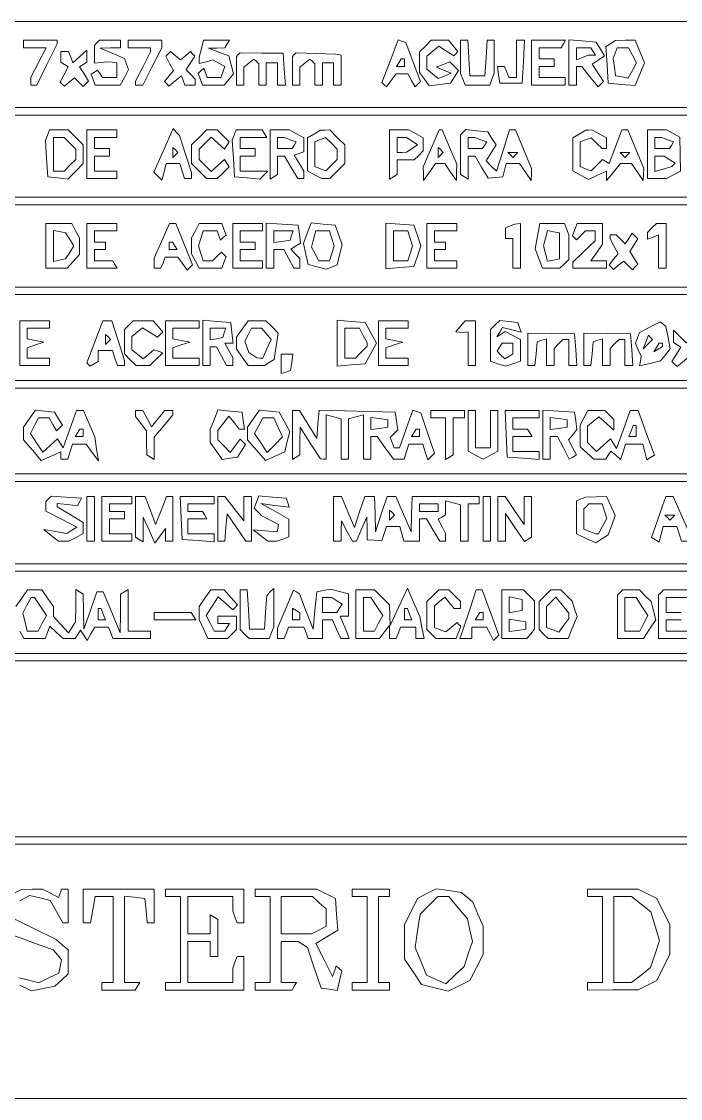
# Paper-space layout 'AN-19-DGE-074' of a CAD drawing. Header units: metres, sheet in millimetres. Extents: x 12 to 193, y 4 to 291.
# Drawn here: x 87.67 to 109.88, y 43.18 to 79.45 of the extents above; entities that cross this region are included whole.
import ezdxf

# ---------------------------------------------------------------- set-up
doc = ezdxf.new("R2010")
doc.units = ezdxf.units.M
doc.layers.add('DGE_CONTORNOS', color=7, linetype='Continuous', lineweight=0)
doc.layers.add('DGE_DATOS', color=7, linetype='Continuous', lineweight=0)

# ---------------------------------------------------------------- blocks, each defined once
blk = doc.blocks.new('LP_REF_DGE_MT_074')
at = {"layer": 'DGE_CONTORNOS'}
for points in [[(180.678, 78.004), (180.678, 76.556), (121.296, 76.556), (61.915, 76.556), (61.915, 78.004), (61.915, 79.453), (121.296, 79.453), (180.678, 79.453)], [(87.733, 78.697), (87.733, 78.571), (88.113, 78.571), (88.493, 78.571), (88.239, 78.072), (87.985, 77.574), (87.985, 77.443), (87.985, 77.312), (88.084, 77.312), (88.184, 77.312), (88.525, 78.007), (88.866, 78.703), (88.866, 78.763), (88.866, 78.823), (88.299, 78.823), (87.733, 78.823)], [(90.21, 78.739), (90.126, 78.655), (90.126, 78.353), (90.126, 78.052), (90.346, 78.074), (90.566, 78.096), (90.724, 78.082), (90.881, 78.067), (90.881, 77.815), (90.881, 77.564), (90.637, 77.564), (90.392, 77.564), (90.313, 77.692), (90.234, 77.82), (90.122, 77.751), (90.011, 77.681), (90.082, 77.497), (90.153, 77.312), (90.575, 77.312), (90.998, 77.312), (91.138, 77.573), (91.278, 77.835), (91.208, 78.02), (91.137, 78.204), (90.726, 78.383), (90.314, 78.561), (90.661, 78.566), (91.007, 78.571), (91.007, 78.697), (91.007, 78.823), (90.65, 78.823), (90.293, 78.823)], [(91.259, 78.697), (91.259, 78.571), (91.637, 78.571), (92.015, 78.571), (92.015, 78.503), (92.015, 78.435), (91.763, 77.941), (91.511, 77.448), (91.511, 77.38), (91.511, 77.312), (91.635, 77.312), (91.759, 77.312), (92.076, 77.937), (92.393, 78.563), (92.393, 78.693), (92.393, 78.823), (91.826, 78.823), (91.259, 78.823)], [(93.731, 78.54), (93.655, 78.256), (93.654, 78.147), (93.652, 78.038), (93.886, 78.099), (94.12, 78.16), (94.321, 78.048), (94.523, 77.935), (94.452, 77.749), (94.381, 77.564), (94.153, 77.564), (93.925, 77.564), (93.869, 77.721), (93.812, 77.878), (93.717, 77.789), (93.621, 77.7), (93.695, 77.506), (93.77, 77.312), (94.136, 77.312), (94.503, 77.312), (94.658, 77.499), (94.814, 77.686), (94.737, 77.992), (94.66, 78.298), (94.313, 78.425), (93.967, 78.551), (94.243, 78.561), (94.519, 78.571), (94.596, 78.697), (94.674, 78.823), (94.241, 78.823), (93.807, 78.823)], [(100.091, 78.116), (99.818, 77.401), (99.894, 77.325), (99.97, 77.249), (100.131, 77.469), (100.292, 77.69), (100.492, 77.69), (100.692, 77.69), (100.815, 77.47), (100.938, 77.251), (101.028, 77.341), (101.118, 77.432), (100.869, 78.089), (100.619, 78.747), (100.492, 78.789), (100.365, 78.831)], [(101.28, 78.625), (101.082, 78.427), (101.082, 78.082), (101.082, 77.738), (101.246, 77.514), (101.41, 77.29), (101.769, 77.332), (102.128, 77.375), (102.263, 77.592), (102.399, 77.809), (102.253, 77.955), (102.107, 78.101), (101.878, 78.008), (101.649, 77.914), (101.901, 77.815), (102.153, 77.717), (101.931, 77.626), (101.709, 77.535), (101.522, 77.691), (101.334, 77.846), (101.334, 78.067), (101.334, 78.288), (101.534, 78.454), (101.733, 78.619), (101.987, 78.46), (102.24, 78.302), (102.309, 78.37), (102.378, 78.439), (102.218, 78.631), (102.059, 78.823), (101.769, 78.823), (101.478, 78.823)], [(102.468, 78.267), (102.468, 77.71), (102.544, 77.511), (102.621, 77.312), (103.035, 77.312), (103.448, 77.312), (103.525, 77.511), (103.601, 77.71), (103.601, 78.267), (103.601, 78.823), (103.482, 78.823), (103.363, 78.823), (103.325, 78.225), (103.286, 77.627), (103.035, 77.627), (102.783, 77.627), (102.744, 78.225), (102.706, 78.823), (102.587, 78.823), (102.468, 78.823)], [(104.357, 78.193), (104.357, 77.564), (104.227, 77.564), (104.097, 77.564), (104.025, 77.753), (103.952, 77.941), (103.831, 77.941), (103.71, 77.941), (103.75, 77.658), (103.79, 77.375), (104.168, 77.375), (104.546, 77.375), (104.584, 78.099), (104.621, 78.823), (104.489, 78.823), (104.357, 78.823)], [(104.861, 78.067), (104.861, 77.312), (105.427, 77.312), (105.994, 77.312), (105.994, 77.438), (105.994, 77.564), (105.553, 77.564), (105.113, 77.564), (105.113, 77.753), (105.113, 77.941), (105.364, 77.941), (105.616, 77.941), (105.616, 78.067), (105.616, 78.193), (105.364, 78.193), (105.113, 78.193), (105.113, 78.382), (105.113, 78.571), (105.483, 78.571), (105.853, 78.571), (105.931, 78.697), (106.009, 78.823), (105.435, 78.823), (104.861, 78.823)], [(106.12, 78.075), (106.12, 77.312), (106.246, 77.312), (106.372, 77.312), (106.372, 77.627), (106.372, 77.941), (106.462, 77.941), (106.551, 77.941), (106.828, 77.595), (107.105, 77.249), (107.196, 77.339), (107.288, 77.43), (107.094, 77.725), (106.9, 78.021), (107.108, 78.157), (107.317, 78.293), (107.178, 78.527), (107.039, 78.76), (106.58, 78.799), (106.12, 78.838)], [(107.529, 78.714), (107.364, 78.61), (107.403, 77.992), (107.443, 77.375), (107.897, 77.337), (108.351, 77.299), (108.51, 77.683), (108.67, 78.067), (108.513, 78.445), (108.357, 78.823), (108.025, 78.821), (107.694, 78.819)], [(88.992, 78.264), (88.992, 78.082), (89.118, 78.004), (89.245, 77.926), (89.108, 77.671), (88.972, 77.416), (89.042, 77.346), (89.112, 77.276), (89.282, 77.417), (89.451, 77.558), (89.597, 77.412), (89.744, 77.266), (89.835, 77.357), (89.927, 77.449), (89.777, 77.689), (89.627, 77.93), (89.75, 78.006), (89.874, 78.082), (89.874, 78.283), (89.874, 78.484), (89.637, 78.27), (89.401, 78.057), (89.326, 78.251), (89.252, 78.445), (89.122, 78.445), (88.992, 78.445)], [(92.606, 78.365), (92.527, 78.286), (92.658, 78.043), (92.788, 77.799), (92.635, 77.615), (92.483, 77.432), (92.56, 77.354), (92.638, 77.276), (92.851, 77.451), (93.063, 77.627), (93.116, 77.469), (93.169, 77.312), (93.348, 77.312), (93.526, 77.312), (93.526, 77.412), (93.526, 77.513), (93.372, 77.668), (93.217, 77.822), (93.364, 78.057), (93.511, 78.292), (93.436, 78.368), (93.36, 78.443), (93.191, 78.303), (93.022, 78.162), (92.853, 78.303), (92.684, 78.443)], [(94.972, 78.338), (94.911, 78.277), (94.911, 77.795), (94.911, 77.312), (95.037, 77.312), (95.163, 77.312), (95.163, 77.611), (95.163, 77.911), (95.332, 78.051), (95.501, 78.191), (95.584, 78.108), (95.667, 78.025), (95.667, 77.669), (95.667, 77.312), (95.793, 77.312), (95.919, 77.312), (95.919, 77.69), (95.919, 78.067), (96.108, 78.067), (96.297, 78.067), (96.297, 77.69), (96.297, 77.312), (96.43, 77.312), (96.563, 77.312), (96.524, 77.847), (96.486, 78.382), (95.759, 78.391), (95.033, 78.399)], [(96.863, 78.34), (96.8, 78.277), (96.8, 77.795), (96.8, 77.312), (96.926, 77.312), (97.052, 77.312), (97.052, 77.611), (97.052, 77.911), (97.221, 78.051), (97.39, 78.191), (97.473, 78.108), (97.556, 78.025), (97.556, 77.669), (97.556, 77.312), (97.682, 77.312), (97.808, 77.312), (97.808, 77.69), (97.808, 78.067), (97.997, 78.067), (98.186, 78.067), (98.186, 77.69), (98.186, 77.312), (98.312, 77.312), (98.438, 77.312), (98.438, 77.815), (98.438, 78.319), (98.343, 78.338), (98.249, 78.356), (97.587, 78.379), (96.925, 78.402)], [(106.939, 78.445), (107.017, 78.319), (106.894, 78.319), (106.77, 78.319), (106.571, 78.243), (106.372, 78.166), (106.372, 78.369), (106.372, 78.571), (106.616, 78.571), (106.861, 78.571)], [(108.261, 78.319), (108.396, 78.067), (108.257, 77.808), (108.118, 77.548), (107.906, 77.589), (107.694, 77.629), (107.653, 77.92), (107.612, 78.212), (107.681, 78.391), (107.749, 78.571), (107.938, 78.571), (108.126, 78.571)], [(100.579, 78.067), (100.579, 77.941), (100.445, 77.941), (100.312, 77.941), (100.39, 78.067), (100.468, 78.193), (100.523, 78.193), (100.579, 78.193)], [(180.678, 74.919), (180.678, 73.533), (121.296, 73.533), (61.915, 73.533), (61.915, 74.919), (61.915, 76.304), (121.296, 76.304), (180.678, 76.304)], [(92.452, 75.111), (92.127, 74.378), (92.264, 74.241), (92.401, 74.105), (92.474, 74.386), (92.548, 74.667), (92.777, 74.667), (93.005, 74.667), (93.085, 74.415), (93.165, 74.163), (93.283, 74.163), (93.4, 74.163), (93.4, 74.267), (93.4, 74.37), (93.194, 74.991), (92.989, 75.611), (92.882, 75.728), (92.776, 75.845)], [(102.558, 75.722), (102.468, 75.632), (102.468, 74.968), (102.468, 74.304), (102.594, 74.226), (102.72, 74.148), (102.72, 74.534), (102.72, 74.919), (102.839, 74.919), (102.957, 74.919), (103.175, 74.55), (103.393, 74.182), (103.642, 74.201), (103.892, 74.22), (103.95, 74.443), (104.009, 74.667), (104.23, 74.667), (104.452, 74.667), (104.65, 74.384), (104.848, 74.1), (104.854, 74.304), (104.861, 74.507), (104.592, 75.154), (104.323, 75.8), (104.221, 75.8), (104.118, 75.8), (103.899, 75.105), (103.679, 74.409), (103.503, 74.585), (103.327, 74.761), (103.495, 75.029), (103.662, 75.298), (103.525, 75.517), (103.387, 75.737), (103.017, 75.775), (102.648, 75.812)], [(88.54, 75.627), (88.473, 75.454), (88.512, 74.84), (88.551, 74.226), (88.89, 74.187), (89.229, 74.148), (89.488, 74.407), (89.748, 74.667), (89.748, 74.982), (89.748, 75.297), (89.496, 75.549), (89.244, 75.8), (88.925, 75.8), (88.606, 75.8)], [(89.298, 75.351), (89.496, 75.153), (89.496, 74.982), (89.496, 74.811), (89.298, 74.613), (89.1, 74.415), (88.92, 74.415), (88.74, 74.415), (88.74, 74.982), (88.74, 75.549), (88.92, 75.549), (89.1, 75.549)], [(89.874, 74.982), (89.874, 74.163), (90.377, 74.163), (90.881, 74.163), (90.881, 74.289), (90.881, 74.415), (90.503, 74.415), (90.126, 74.415), (90.126, 74.667), (90.126, 74.919), (90.377, 74.919), (90.629, 74.919), (90.629, 75.045), (90.629, 75.171), (90.377, 75.171), (90.126, 75.171), (90.126, 75.36), (90.126, 75.549), (90.503, 75.549), (90.881, 75.549), (90.881, 75.674), (90.881, 75.8), (90.377, 75.8), (89.874, 75.8)], [(93.652, 75.549), (93.4, 75.297), (93.4, 74.982), (93.4, 74.667), (93.652, 74.415), (93.904, 74.163), (94.084, 74.163), (94.264, 74.163), (94.463, 74.362), (94.662, 74.561), (94.585, 74.685), (94.509, 74.809), (94.284, 74.606), (94.06, 74.403), (93.856, 74.607), (93.652, 74.811), (93.652, 74.982), (93.652, 75.153), (93.856, 75.357), (94.06, 75.56), (94.284, 75.357), (94.509, 75.154), (94.585, 75.278), (94.662, 75.402), (94.463, 75.601), (94.264, 75.8), (94.084, 75.8), (93.904, 75.8)], [(94.837, 75.627), (94.77, 75.454), (94.809, 74.84), (94.848, 74.226), (95.274, 74.185), (95.699, 74.145), (95.834, 74.28), (95.969, 74.415), (95.503, 74.415), (95.037, 74.415), (95.037, 74.667), (95.037, 74.919), (95.289, 74.919), (95.541, 74.919), (95.541, 75.045), (95.541, 75.171), (95.289, 75.171), (95.037, 75.171), (95.037, 75.36), (95.037, 75.549), (95.486, 75.549), (95.934, 75.549), (95.856, 75.674), (95.778, 75.8), (95.341, 75.8), (94.903, 75.8)], [(96.045, 74.974), (96.045, 74.148), (96.171, 74.226), (96.297, 74.304), (96.297, 74.611), (96.297, 74.919), (96.416, 74.919), (96.534, 74.919), (96.758, 74.541), (96.981, 74.163), (97.079, 74.163), (97.178, 74.163), (97.178, 74.291), (97.178, 74.418), (97.021, 74.685), (96.863, 74.952), (97.021, 75.009), (97.178, 75.066), (97.178, 75.303), (97.178, 75.54), (96.935, 75.67), (96.691, 75.8), (96.368, 75.8), (96.045, 75.8)], [(96.726, 75.472), (96.925, 75.396), (96.855, 75.283), (96.786, 75.171), (96.541, 75.171), (96.297, 75.171), (96.297, 75.36), (96.297, 75.549), (96.412, 75.549), (96.528, 75.549)], [(97.525, 75.664), (97.304, 75.536), (97.304, 74.98), (97.304, 74.424), (97.548, 74.294), (97.791, 74.163), (97.926, 74.163), (98.06, 74.163), (98.312, 74.415), (98.564, 74.667), (98.564, 74.982), (98.564, 75.297), (98.312, 75.549), (98.06, 75.8), (97.902, 75.797), (97.745, 75.793)], [(98.114, 75.351), (98.312, 75.153), (98.312, 74.982), (98.312, 74.811), (98.119, 74.618), (97.927, 74.426), (97.741, 74.497), (97.556, 74.568), (97.556, 74.985), (97.556, 75.402), (97.714, 75.465), (97.871, 75.529), (97.893, 75.539), (97.916, 75.549)], [(100.075, 74.974), (100.075, 74.148), (100.201, 74.226), (100.327, 74.304), (100.327, 74.548), (100.327, 74.793), (100.616, 74.793), (100.906, 74.793), (101.057, 74.944), (101.208, 75.095), (101.208, 75.317), (101.208, 75.54), (100.965, 75.67), (100.721, 75.8), (100.398, 75.8), (100.075, 75.8)], [(100.831, 75.421), (101.02, 75.297), (100.831, 75.173), (100.642, 75.049), (100.484, 75.047), (100.327, 75.045), (100.327, 75.297), (100.327, 75.549), (100.484, 75.547), (100.642, 75.545)], [(101.476, 75.179), (101.208, 74.557), (101.215, 74.329), (101.222, 74.1), (101.419, 74.384), (101.617, 74.667), (101.775, 74.667), (101.933, 74.667), (102.131, 74.384), (102.329, 74.1), (102.335, 74.373), (102.342, 74.646), (102.094, 75.223), (101.847, 75.8), (101.795, 75.8), (101.743, 75.8)], [(103.149, 75.472), (103.348, 75.396), (103.278, 75.283), (103.209, 75.171), (102.964, 75.171), (102.72, 75.171), (102.72, 75.36), (102.72, 75.549), (102.835, 75.549), (102.951, 75.549)], [(106.466, 75.664), (106.246, 75.536), (106.246, 74.98), (106.246, 74.424), (106.514, 74.281), (106.782, 74.137), (107.081, 74.273), (107.38, 74.41), (107.384, 74.255), (107.388, 74.1), (107.624, 74.384), (107.861, 74.667), (108.046, 74.667), (108.23, 74.667), (108.428, 74.384), (108.626, 74.1), (108.632, 74.304), (108.639, 74.507), (108.37, 75.154), (108.102, 75.8), (108.003, 75.8), (107.904, 75.8), (107.689, 75.236), (107.473, 74.672), (107.362, 74.74), (107.252, 74.809), (107.06, 74.617), (106.869, 74.426), (106.683, 74.497), (106.498, 74.568), (106.498, 74.982), (106.498, 75.396), (106.683, 75.467), (106.869, 75.538), (107.052, 75.354), (107.236, 75.171), (107.308, 75.171), (107.38, 75.171), (107.38, 75.355), (107.38, 75.54), (107.136, 75.67), (106.892, 75.8), (106.79, 75.797), (106.687, 75.793)], [(108.765, 74.982), (108.765, 74.163), (109.088, 74.163), (109.411, 74.163), (109.643, 74.287), (109.876, 74.412), (109.867, 74.986), (109.858, 75.561), (109.635, 75.681), (109.411, 75.8), (109.088, 75.8), (108.765, 75.8)], [(109.447, 75.472), (109.645, 75.396), (109.575, 75.283), (109.506, 75.171), (109.261, 75.171), (109.017, 75.171), (109.017, 75.36), (109.017, 75.549), (109.132, 75.549), (109.248, 75.549)], [(92.854, 74.961), (92.77, 74.877), (92.77, 75.045), (92.77, 75.213), (92.854, 75.129), (92.938, 75.045)], [(101.796, 74.961), (101.712, 74.877), (101.712, 75.045), (101.712, 75.213), (101.796, 75.129), (101.88, 75.045)], [(104.315, 74.961), (104.231, 74.877), (104.147, 74.961), (104.063, 75.045), (104.231, 75.045), (104.399, 75.045)], [(108.093, 74.961), (108.009, 74.877), (107.925, 74.961), (107.841, 75.045), (108.009, 75.045), (108.177, 75.045)], [(109.517, 74.798), (109.702, 74.681), (109.643, 74.626), (109.584, 74.572), (109.3, 74.485), (109.017, 74.398), (109.017, 74.658), (109.017, 74.919), (109.174, 74.917), (109.332, 74.915)], [(180.678, 71.896), (180.678, 70.511), (121.296, 70.511), (61.915, 70.511), (61.915, 71.896), (61.915, 73.282), (121.296, 73.282), (180.678, 73.282)], [(88.488, 71.896), (88.488, 71.141), (88.847, 71.141), (89.205, 71.141), (89.413, 71.371), (89.622, 71.601), (89.622, 71.883), (89.622, 72.165), (89.491, 72.408), (89.361, 72.652), (88.925, 72.652), (88.488, 72.652)], [(89.874, 71.896), (89.874, 71.141), (90.385, 71.141), (90.896, 71.141), (90.818, 71.266), (90.74, 71.392), (90.433, 71.392), (90.126, 71.392), (90.126, 71.581), (90.126, 71.77), (90.314, 71.77), (90.503, 71.77), (90.503, 71.896), (90.503, 72.022), (90.314, 72.022), (90.126, 72.022), (90.126, 72.211), (90.126, 72.4), (90.503, 72.4), (90.881, 72.4), (90.881, 72.526), (90.881, 72.652), (90.377, 72.652), (89.874, 72.652)], [(92.398, 72.069), (92.141, 71.486), (92.141, 71.313), (92.141, 71.141), (92.253, 71.141), (92.366, 71.141), (92.438, 71.329), (92.511, 71.518), (92.721, 71.518), (92.931, 71.518), (93.092, 71.298), (93.253, 71.078), (93.343, 71.168), (93.433, 71.257), (93.15, 71.955), (92.867, 72.652), (92.762, 72.652), (92.656, 72.652)], [(93.53, 72.408), (93.4, 72.165), (93.4, 71.896), (93.4, 71.628), (93.53, 71.384), (93.661, 71.141), (94.038, 71.141), (94.415, 71.141), (94.49, 71.335), (94.565, 71.529), (94.484, 71.61), (94.403, 71.69), (94.254, 71.541), (94.105, 71.392), (93.95, 71.392), (93.795, 71.392), (93.715, 71.644), (93.635, 71.896), (93.715, 72.148), (93.795, 72.4), (94.028, 72.4), (94.261, 72.4), (94.317, 72.243), (94.373, 72.085), (94.469, 72.174), (94.565, 72.263), (94.49, 72.457), (94.415, 72.652), (94.038, 72.652), (93.661, 72.652)], [(94.785, 71.896), (94.785, 71.141), (95.289, 71.141), (95.793, 71.141), (95.793, 71.266), (95.793, 71.392), (95.415, 71.392), (95.037, 71.392), (95.037, 71.581), (95.037, 71.77), (95.289, 71.77), (95.541, 71.77), (95.541, 71.896), (95.541, 72.022), (95.289, 72.022), (95.037, 72.022), (95.037, 72.211), (95.037, 72.4), (95.415, 72.4), (95.793, 72.4), (95.793, 72.526), (95.793, 72.652), (95.289, 72.652), (94.785, 72.652)], [(95.919, 71.903), (95.919, 71.141), (96.045, 71.141), (96.171, 71.141), (96.171, 71.455), (96.171, 71.77), (96.338, 71.77), (96.506, 71.77), (96.675, 71.455), (96.843, 71.141), (96.948, 71.141), (97.052, 71.141), (97.052, 71.304), (97.052, 71.468), (96.896, 71.624), (96.74, 71.781), (96.907, 71.884), (97.074, 71.988), (97.032, 72.288), (96.989, 72.589), (96.454, 72.628), (95.919, 72.666)], [(97.299, 72.323), (97.168, 71.978), (97.246, 71.622), (97.324, 71.266), (97.629, 71.19), (97.933, 71.113), (98.119, 71.184), (98.304, 71.256), (98.389, 71.594), (98.474, 71.932), (98.359, 72.26), (98.244, 72.589), (97.837, 72.628), (97.43, 72.668)], [(99.949, 71.896), (99.949, 71.125), (100.419, 71.164), (100.889, 71.203), (101.01, 71.55), (101.131, 71.896), (101.01, 72.243), (100.889, 72.589), (100.419, 72.628), (99.949, 72.667)], [(101.334, 71.896), (101.334, 71.141), (101.838, 71.141), (102.342, 71.141), (102.342, 71.266), (102.342, 71.392), (101.964, 71.392), (101.586, 71.392), (101.586, 71.581), (101.586, 71.77), (101.775, 71.77), (101.964, 71.77), (101.964, 71.896), (101.964, 72.022), (101.775, 72.022), (101.586, 72.022), (101.586, 72.211), (101.586, 72.4), (101.964, 72.4), (102.342, 72.4), (102.342, 72.526), (102.342, 72.652), (101.838, 72.652), (101.334, 72.652)], [(104.137, 72.568), (103.979, 72.505), (103.979, 72.326), (103.979, 72.148), (104.105, 72.148), (104.231, 72.148), (104.231, 71.644), (104.231, 71.141), (104.357, 71.141), (104.483, 71.141), (104.483, 71.896), (104.483, 72.652), (104.388, 72.642), (104.294, 72.632)], [(105.061, 72.227), (104.981, 71.801), (105.107, 71.471), (105.232, 71.141), (105.525, 71.141), (105.818, 71.141), (105.969, 71.292), (106.12, 71.443), (106.12, 71.848), (106.12, 72.253), (106.044, 72.453), (105.967, 72.652), (105.554, 72.652), (105.141, 72.652)], [(106.32, 72.445), (106.24, 72.238), (106.308, 72.17), (106.376, 72.102), (106.525, 72.251), (106.674, 72.4), (106.838, 72.4), (107.002, 72.4), (107.002, 72.235), (107.002, 72.069), (106.624, 71.707), (106.246, 71.345), (106.246, 71.243), (106.246, 71.141), (106.813, 71.141), (107.38, 71.141), (107.38, 71.266), (107.38, 71.392), (107.121, 71.392), (106.862, 71.392), (107.058, 71.672), (107.254, 71.952), (107.254, 72.302), (107.254, 72.652), (106.826, 72.652), (106.399, 72.652)], [(108.916, 72.501), (108.765, 72.35), (108.765, 72.235), (108.765, 72.121), (108.954, 72.194), (109.143, 72.266), (109.143, 71.703), (109.143, 71.141), (109.269, 71.141), (109.395, 71.141), (109.395, 71.896), (109.395, 72.652), (109.231, 72.652), (109.067, 72.652)], [(89.293, 72.117), (89.432, 71.896), (89.293, 71.676), (89.154, 71.455), (88.947, 71.415), (88.74, 71.374), (88.74, 71.896), (88.74, 72.418), (88.947, 72.378), (89.154, 72.337)], [(96.77, 72.243), (96.718, 72.085), (96.444, 72.045), (96.171, 72.005), (96.171, 72.202), (96.171, 72.4), (96.496, 72.4), (96.821, 72.4)], [(98.123, 72.148), (98.203, 71.896), (98.123, 71.644), (98.043, 71.392), (97.867, 71.392), (97.691, 71.392), (97.567, 71.624), (97.443, 71.855), (97.514, 72.128), (97.585, 72.4), (97.814, 72.4), (98.043, 72.4)], [(100.768, 72.148), (100.848, 71.896), (100.768, 71.644), (100.688, 71.392), (100.444, 71.392), (100.201, 71.392), (100.201, 71.896), (100.201, 72.4), (100.444, 72.4), (100.688, 72.4)], [(105.805, 71.896), (105.805, 71.459), (105.601, 71.42), (105.397, 71.38), (105.33, 71.638), (105.262, 71.896), (105.33, 72.154), (105.397, 72.412), (105.601, 72.373), (105.805, 72.334)], [(107.506, 72.203), (107.506, 72.131), (107.64, 71.88), (107.775, 71.628), (107.622, 71.444), (107.47, 71.26), (107.547, 71.182), (107.625, 71.105), (107.795, 71.246), (107.965, 71.386), (108.111, 71.24), (108.257, 71.094), (108.349, 71.186), (108.441, 71.279), (108.306, 71.492), (108.172, 71.706), (108.306, 71.921), (108.441, 72.137), (108.344, 72.233), (108.247, 72.33), (108.134, 72.145), (108.02, 71.961), (107.863, 72.118), (107.707, 72.274), (107.606, 72.274), (107.506, 72.274)], [(92.833, 71.896), (92.911, 71.77), (92.778, 71.77), (92.644, 71.77), (92.644, 71.896), (92.644, 72.022), (92.7, 72.022), (92.755, 72.022)], [(180.678, 68.811), (180.678, 67.362), (121.296, 67.362), (61.915, 67.362), (61.915, 68.811), (61.915, 70.259), (121.296, 70.259), (180.678, 70.259)], [(87.607, 68.622), (87.607, 67.866), (88.11, 67.866), (88.614, 67.866), (88.614, 67.992), (88.614, 68.118), (88.236, 68.118), (87.859, 68.118), (87.859, 68.292), (87.859, 68.466), (88.142, 68.56), (88.425, 68.654), (88.142, 68.709), (87.859, 68.765), (87.859, 68.945), (87.859, 69.125), (88.236, 69.125), (88.614, 69.125), (88.614, 69.251), (88.614, 69.377), (88.11, 69.377), (87.607, 69.377)], [(90.14, 68.666), (89.868, 67.955), (89.926, 67.898), (89.983, 67.841), (90.117, 67.924), (90.251, 68.007), (90.251, 68.188), (90.251, 68.37), (90.495, 68.37), (90.738, 68.37), (90.818, 68.118), (90.898, 67.866), (91.016, 67.866), (91.133, 67.866), (91.133, 67.949), (91.133, 68.033), (90.921, 68.705), (90.709, 69.377), (90.561, 69.377), (90.412, 69.377)], [(91.284, 69.226), (91.133, 69.075), (91.133, 68.668), (91.133, 68.262), (91.331, 68.064), (91.529, 67.866), (91.763, 67.866), (91.997, 67.866), (92.211, 68.081), (92.426, 68.296), (92.279, 68.345), (92.132, 68.394), (91.947, 68.24), (91.763, 68.087), (91.574, 68.244), (91.385, 68.401), (91.385, 68.622), (91.385, 68.843), (91.564, 68.991), (91.743, 69.14), (91.999, 68.98), (92.255, 68.82), (92.342, 68.907), (92.428, 68.993), (92.269, 69.185), (92.11, 69.377), (91.773, 69.377), (91.435, 69.377)], [(92.518, 68.622), (92.518, 67.866), (93.085, 67.866), (93.652, 67.866), (93.652, 67.992), (93.652, 68.118), (93.211, 68.118), (92.77, 68.118), (92.77, 68.292), (92.77, 68.466), (93.054, 68.56), (93.337, 68.654), (93.054, 68.709), (92.77, 68.765), (92.77, 68.945), (92.77, 69.125), (93.211, 69.125), (93.652, 69.125), (93.652, 69.251), (93.652, 69.377), (93.085, 69.377), (92.518, 69.377)], [(93.778, 68.629), (93.778, 67.866), (93.904, 67.866), (94.03, 67.866), (94.03, 68.181), (94.03, 68.496), (94.134, 68.496), (94.239, 68.496), (94.408, 68.181), (94.576, 67.866), (94.681, 67.866), (94.785, 67.866), (94.785, 68), (94.785, 68.134), (94.655, 68.378), (94.525, 68.622), (94.663, 68.622), (94.802, 68.622), (94.762, 68.968), (94.722, 69.314), (94.25, 69.353), (93.778, 69.393)], [(95.107, 69.097), (94.911, 68.817), (94.911, 68.622), (94.911, 68.426), (95.107, 68.146), (95.303, 67.866), (95.58, 67.868), (95.856, 67.87), (96.018, 67.973), (96.18, 68.075), (96.251, 68.515), (96.323, 68.956), (96.112, 69.166), (95.901, 69.377), (95.602, 69.377), (95.303, 69.377)], [(98.312, 68.622), (98.312, 67.851), (98.78, 67.89), (99.248, 67.929), (99.441, 68.275), (99.634, 68.622), (99.441, 68.968), (99.248, 69.314), (98.78, 69.353), (98.312, 69.393)], [(99.697, 68.622), (99.697, 67.866), (100.201, 67.866), (100.705, 67.866), (100.705, 67.992), (100.705, 68.118), (100.327, 68.118), (99.949, 68.118), (99.949, 68.292), (99.949, 68.466), (100.232, 68.56), (100.516, 68.654), (100.232, 68.709), (99.949, 68.765), (99.949, 68.945), (99.949, 69.125), (100.327, 69.125), (100.705, 69.125), (100.705, 69.251), (100.705, 69.377), (100.201, 69.377), (99.697, 69.377)], [(102.468, 69.188), (102.311, 68.999), (102.421, 68.985), (102.531, 68.97), (102.625, 68.985), (102.72, 68.999), (102.72, 68.433), (102.72, 67.866), (102.846, 67.866), (102.972, 67.866), (102.972, 68.622), (102.972, 69.377), (102.798, 69.377), (102.625, 69.377)], [(103.632, 69.232), (103.475, 69.075), (103.475, 68.542), (103.475, 68.009), (103.727, 67.929), (103.979, 67.849), (104.231, 67.929), (104.483, 68.009), (104.483, 68.374), (104.483, 68.739), (104.228, 68.875), (103.974, 69.011), (103.831, 68.923), (103.688, 68.835), (103.785, 68.99), (103.881, 69.146), (104.194, 69.067), (104.508, 68.988), (104.454, 69.151), (104.401, 69.314), (104.094, 69.351), (103.788, 69.388)], [(108.851, 69.157), (108.497, 68.978), (108.429, 68.8), (108.36, 68.622), (108.456, 68.401), (108.553, 68.181), (108.526, 68.019), (108.5, 67.858), (108.853, 67.94), (109.206, 68.022), (109.371, 68.227), (109.536, 68.433), (109.463, 68.807), (109.39, 69.181), (109.298, 69.258), (109.206, 69.336)], [(94.502, 68.968), (94.45, 68.811), (94.24, 68.77), (94.03, 68.729), (94.03, 68.927), (94.03, 69.125), (94.292, 69.125), (94.555, 69.125)], [(95.922, 68.933), (96.082, 68.74), (95.94, 68.429), (95.798, 68.118), (95.701, 68.12), (95.604, 68.122), (95.465, 68.214), (95.327, 68.307), (95.262, 68.496), (95.197, 68.685), (95.311, 68.905), (95.424, 69.125), (95.593, 69.125), (95.762, 69.125)], [(99.189, 68.882), (99.319, 68.638), (99.319, 68.576), (99.319, 68.514), (99.121, 68.316), (98.923, 68.118), (98.744, 68.118), (98.564, 68.118), (98.564, 68.622), (98.564, 69.125), (98.811, 69.125), (99.059, 69.125)], [(104.735, 68.413), (104.735, 67.866), (104.853, 67.866), (104.971, 67.866), (105.01, 68.266), (105.05, 68.665), (105.207, 68.717), (105.364, 68.769), (105.364, 68.317), (105.364, 67.866), (105.49, 67.866), (105.616, 67.866), (105.616, 68.156), (105.616, 68.445), (105.768, 68.596), (105.919, 68.748), (106.019, 68.748), (106.12, 68.748), (106.12, 68.307), (106.12, 67.866), (106.253, 67.866), (106.387, 67.866), (106.348, 68.401), (106.309, 68.936), (105.522, 68.948), (104.735, 68.96)], [(106.624, 68.413), (106.624, 67.866), (106.742, 67.866), (106.86, 67.866), (106.899, 68.266), (106.939, 68.665), (107.096, 68.717), (107.254, 68.769), (107.254, 68.317), (107.254, 67.866), (107.38, 67.866), (107.506, 67.866), (107.506, 68.156), (107.506, 68.445), (107.657, 68.596), (107.808, 68.748), (107.909, 68.748), (108.009, 68.748), (108.009, 68.307), (108.009, 67.866), (108.142, 67.866), (108.276, 67.866), (108.237, 68.401), (108.198, 68.936), (107.411, 68.948), (106.624, 68.96)], [(109.647, 68.845), (109.647, 68.637), (109.77, 68.56), (109.893, 68.484), (109.743, 68.244), (109.593, 68.003), (109.68, 67.917), (109.766, 67.83), (109.936, 67.971), (110.106, 68.112), (110.252, 67.966), (110.398, 67.82), (110.49, 67.912), (110.582, 68.003), (110.431, 68.244), (110.281, 68.484), (110.405, 68.56), (110.528, 68.637), (110.528, 68.838), (110.528, 69.039), (110.301, 68.833), (110.073, 68.627), (109.86, 68.84), (109.647, 69.053)], [(90.587, 68.664), (90.503, 68.58), (90.503, 68.748), (90.503, 68.916), (90.587, 68.832), (90.671, 68.748)], [(104.231, 68.44), (104.231, 68.259), (104.094, 68.174), (103.957, 68.089), (103.828, 68.219), (103.699, 68.348), (103.783, 68.485), (103.868, 68.622), (104.05, 68.622), (104.231, 68.622)], [(108.781, 68.588), (108.624, 68.433), (108.71, 68.659), (108.796, 68.884), (108.867, 68.814), (108.937, 68.743)], [(109.269, 68.566), (109.269, 68.511), (109.123, 68.421), (108.978, 68.331), (109.068, 68.476), (109.158, 68.622), (109.213, 68.622), (109.269, 68.622)], [(96.423, 67.918), (96.423, 67.593), (96.58, 67.645), (96.737, 67.697), (96.778, 67.97), (96.818, 68.244), (96.62, 68.244), (96.423, 68.244)], [(180.678, 65.662), (180.678, 64.214), (121.296, 64.214), (61.915, 64.214), (61.915, 65.662), (61.915, 67.11), (121.296, 67.11), (180.678, 67.11)], [(87.934, 66.082), (87.733, 65.795), (87.733, 65.578), (87.733, 65.361), (88.033, 65.012), (88.333, 64.663), (88.662, 64.814), (88.992, 64.964), (88.992, 64.841), (88.992, 64.717), (89.11, 64.717), (89.227, 64.717), (89.307, 64.969), (89.387, 65.221), (89.615, 65.221), (89.843, 65.221), (90.053, 64.938), (90.264, 64.654), (90.199, 65.057), (90.135, 65.46), (89.948, 65.907), (89.761, 66.355), (89.641, 66.355), (89.521, 66.355), (89.295, 65.726), (89.069, 65.097), (88.975, 65.248), (88.882, 65.4), (88.632, 65.174), (88.382, 64.948), (88.174, 65.265), (87.967, 65.582), (88.106, 65.842), (88.245, 66.103), (88.424, 66.103), (88.602, 66.103), (88.724, 65.883), (88.847, 65.664), (88.947, 65.764), (89.046, 65.863), (88.912, 66.077), (88.778, 66.292), (88.456, 66.33), (88.135, 66.369)], [(91.511, 66.253), (91.511, 66.151), (91.696, 65.906), (91.881, 65.662), (91.885, 65.26), (91.889, 64.858), (92.015, 64.78), (92.141, 64.703), (92.141, 65.078), (92.141, 65.454), (92.455, 65.828), (92.77, 66.202), (92.77, 66.278), (92.77, 66.355), (92.633, 66.355), (92.496, 66.355), (92.273, 66.079), (92.049, 65.803), (91.902, 66.079), (91.754, 66.355), (91.632, 66.355), (91.511, 66.355)], [(94.156, 66.04), (94.03, 65.709), (94.03, 65.493), (94.03, 65.277), (94.231, 64.99), (94.432, 64.703), (94.69, 64.742), (94.949, 64.78), (95.083, 64.995), (95.217, 65.209), (95.126, 65.3), (95.035, 65.392), (94.87, 65.167), (94.705, 64.941), (94.494, 65.153), (94.282, 65.365), (94.282, 65.521), (94.282, 65.677), (94.471, 65.921), (94.659, 66.166), (94.831, 65.945), (95.002, 65.725), (95.091, 65.725), (95.181, 65.725), (95.14, 66.008), (95.1, 66.292), (94.691, 66.331), (94.281, 66.371)], [(95.49, 66.082), (95.289, 65.795), (95.289, 65.578), (95.289, 65.361), (95.589, 65.012), (95.889, 64.663), (96.215, 64.812), (96.542, 64.961), (96.627, 65.303), (96.713, 65.645), (96.532, 65.968), (96.352, 66.292), (96.022, 66.33), (95.691, 66.369)], [(96.322, 65.783), (96.468, 65.462), (96.206, 65.201), (95.945, 64.939), (95.734, 65.261), (95.523, 65.582), (95.662, 65.842), (95.802, 66.103), (95.989, 66.103), (96.176, 66.103)], [(96.8, 65.529), (96.8, 64.703), (96.926, 64.78), (97.052, 64.858), (97.054, 65.323), (97.056, 65.788), (97.401, 65.254), (97.745, 64.719), (97.839, 64.718), (97.934, 64.717), (97.934, 65.461), (97.934, 66.205), (98.186, 66.139), (98.438, 66.073), (98.438, 65.395), (98.438, 64.717), (98.564, 64.717), (98.69, 64.717), (98.69, 65.395), (98.69, 66.073), (98.941, 66.139), (99.193, 66.205), (99.193, 65.461), (99.193, 64.717), (99.319, 64.717), (99.445, 64.717), (99.445, 65.095), (99.445, 65.473), (99.547, 65.473), (99.65, 65.473), (99.929, 65.095), (100.208, 64.717), (100.385, 64.717), (100.562, 64.717), (100.642, 64.969), (100.722, 65.221), (100.957, 65.221), (101.191, 65.221), (101.275, 64.957), (101.359, 64.692), (101.473, 64.806), (101.588, 64.92), (101.357, 65.599), (101.126, 66.277), (100.993, 66.321), (100.86, 66.366), (100.631, 65.731), (100.403, 65.095), (100.315, 65.095), (100.228, 65.095), (100.161, 65.269), (100.095, 65.442), (100.221, 65.569), (100.348, 65.696), (100.306, 65.994), (100.264, 66.292), (98.981, 66.327), (97.698, 66.363), (97.658, 65.887), (97.619, 65.41), (97.325, 65.882), (97.032, 66.355), (96.916, 66.355), (96.8, 66.355)], [(100.012, 65.914), (100.012, 65.788), (99.729, 65.748), (99.445, 65.707), (99.445, 65.914), (99.445, 66.12), (99.729, 66.08), (100.012, 66.04)], [(101.46, 66.229), (101.46, 66.103), (101.712, 66.103), (101.964, 66.103), (101.964, 65.403), (101.964, 64.703), (102.09, 64.78), (102.216, 64.858), (102.216, 65.48), (102.216, 66.103), (102.405, 66.103), (102.594, 66.103), (102.594, 66.229), (102.594, 66.355), (102.027, 66.355), (101.46, 66.355)], [(102.72, 65.666), (102.72, 64.978), (102.972, 64.843), (103.223, 64.709), (103.475, 64.843), (103.727, 64.978), (103.727, 65.666), (103.727, 66.355), (103.601, 66.355), (103.475, 66.355), (103.475, 65.725), (103.475, 65.095), (103.223, 65.095), (102.972, 65.095), (102.972, 65.725), (102.972, 66.355), (102.846, 66.355), (102.72, 66.355)], [(104.005, 65.568), (104.042, 64.78), (104.577, 64.742), (105.113, 64.703), (105.113, 64.836), (105.113, 64.969), (104.672, 64.969), (104.231, 64.969), (104.231, 65.221), (104.231, 65.473), (104.553, 65.473), (104.876, 65.473), (104.798, 65.599), (104.72, 65.725), (104.475, 65.725), (104.231, 65.725), (104.231, 65.914), (104.231, 66.103), (104.672, 66.103), (105.113, 66.103), (105.113, 66.229), (105.113, 66.355), (104.54, 66.355), (103.967, 66.355)], [(105.239, 65.543), (105.239, 64.717), (105.364, 64.717), (105.49, 64.717), (105.49, 65.095), (105.49, 65.473), (105.613, 65.473), (105.736, 65.473), (105.933, 65.091), (106.131, 64.709), (106.252, 64.784), (106.373, 64.859), (106.238, 65.111), (106.103, 65.363), (106.247, 65.537), (106.391, 65.711), (106.35, 66.001), (106.309, 66.292), (105.774, 66.33), (105.239, 66.369)], [(106.057, 65.914), (106.057, 65.788), (105.774, 65.748), (105.49, 65.707), (105.49, 65.914), (105.49, 66.12), (105.774, 66.08), (106.057, 66.04)], [(106.628, 66.111), (106.498, 65.867), (106.498, 65.501), (106.498, 65.134), (106.728, 64.926), (106.959, 64.717), (107.162, 64.717), (107.365, 64.717), (107.446, 64.849), (107.528, 64.982), (107.695, 64.843), (107.862, 64.704), (107.944, 64.963), (108.026, 65.221), (108.318, 65.221), (108.61, 65.221), (108.679, 64.957), (108.748, 64.692), (108.873, 64.769), (108.998, 64.847), (108.724, 65.601), (108.45, 66.354), (108.318, 66.355), (108.185, 66.355), (107.954, 65.713), (107.724, 65.072), (107.622, 65.236), (107.521, 65.4), (107.285, 65.186), (107.049, 64.973), (106.899, 65.122), (106.75, 65.272), (106.75, 65.546), (106.75, 65.82), (106.941, 65.979), (107.132, 66.138), (107.382, 65.912), (107.631, 65.686), (107.631, 65.869), (107.631, 66.052), (107.48, 66.204), (107.329, 66.355), (107.044, 66.355), (106.759, 66.355)], [(89.748, 65.599), (89.748, 65.473), (89.614, 65.473), (89.481, 65.473), (89.559, 65.599), (89.637, 65.725), (89.692, 65.725), (89.748, 65.725)], [(101.082, 65.599), (101.082, 65.473), (100.949, 65.473), (100.816, 65.473), (100.894, 65.599), (100.971, 65.725), (101.027, 65.725), (101.082, 65.725)], [(108.387, 65.662), (108.387, 65.473), (108.265, 65.473), (108.143, 65.473), (108.216, 65.662), (108.288, 65.851), (108.338, 65.851), (108.387, 65.851)], [(180.678, 62.576), (180.678, 61.191), (121.296, 61.191), (61.915, 61.191), (61.915, 62.576), (61.915, 63.962), (121.296, 63.962), (180.678, 63.962)], [(88.578, 63.38), (88.488, 63.29), (88.488, 63.125), (88.488, 62.959), (89.011, 62.693), (89.534, 62.426), (89.363, 62.32), (89.193, 62.215), (88.809, 62.279), (88.425, 62.343), (88.67, 62.145), (88.914, 61.947), (89.087, 61.947), (89.261, 61.947), (89.504, 62.077), (89.748, 62.207), (89.748, 62.396), (89.748, 62.585), (89.307, 62.845), (88.866, 63.105), (88.866, 63.164), (88.866, 63.222), (89.212, 63.183), (89.559, 63.143), (89.622, 63.269), (89.685, 63.395), (89.176, 63.432), (88.668, 63.47)], [(89.874, 62.702), (89.874, 61.947), (90, 61.947), (90.126, 61.947), (90.126, 62.702), (90.126, 63.458), (90, 63.458), (89.874, 63.458)], [(90.377, 62.702), (90.377, 61.947), (90.881, 61.947), (91.385, 61.947), (91.385, 62.073), (91.385, 62.199), (91.007, 62.199), (90.629, 62.199), (90.629, 62.45), (90.629, 62.702), (90.881, 62.702), (91.133, 62.702), (91.133, 62.828), (91.133, 62.954), (90.881, 62.954), (90.629, 62.954), (90.629, 63.08), (90.629, 63.206), (91.007, 63.206), (91.385, 63.206), (91.385, 63.332), (91.385, 63.458), (90.881, 63.458), (90.377, 63.458)], [(91.511, 62.773), (91.511, 62.087), (91.637, 62.01), (91.763, 61.932), (91.768, 62.349), (91.773, 62.765), (91.965, 62.324), (92.158, 61.884), (92.338, 62.128), (92.518, 62.373), (92.518, 62.16), (92.518, 61.947), (92.644, 61.947), (92.77, 61.947), (92.77, 62.702), (92.77, 63.458), (92.661, 63.458), (92.553, 63.458), (92.369, 62.986), (92.186, 62.513), (92.012, 62.986), (91.838, 63.458), (91.675, 63.458), (91.511, 63.458)], [(93.047, 62.734), (93.085, 62.01), (93.62, 61.971), (94.156, 61.932), (94.156, 62.065), (94.156, 62.199), (93.715, 62.199), (93.274, 62.199), (93.274, 62.45), (93.274, 62.702), (93.596, 62.702), (93.919, 62.702), (93.841, 62.828), (93.763, 62.954), (93.519, 62.954), (93.274, 62.954), (93.274, 63.08), (93.274, 63.206), (93.715, 63.206), (94.156, 63.206), (94.156, 63.332), (94.156, 63.458), (93.583, 63.458), (93.01, 63.458)], [(94.282, 62.702), (94.282, 61.947), (94.4, 61.947), (94.518, 61.947), (94.557, 62.412), (94.596, 62.877), (94.911, 62.413), (95.226, 61.948), (95.321, 61.948), (95.415, 61.947), (95.415, 62.702), (95.415, 63.458), (95.289, 63.458), (95.163, 63.458), (95.162, 63.049), (95.16, 62.639), (94.838, 63.049), (94.515, 63.458), (94.398, 63.458), (94.282, 63.458)], [(95.586, 63.268), (95.508, 63.063), (95.64, 62.931), (95.772, 62.799), (96.052, 62.656), (96.331, 62.513), (96.308, 62.387), (96.286, 62.262), (95.882, 62.296), (95.478, 62.331), (95.723, 62.139), (95.967, 61.947), (96.122, 61.947), (96.276, 61.947), (96.475, 62.023), (96.675, 62.1), (96.675, 62.398), (96.675, 62.696), (96.202, 62.957), (95.73, 63.219), (96.211, 63.156), (96.691, 63.093), (96.642, 63.244), (96.592, 63.395), (96.129, 63.434), (95.665, 63.473)], [(98.186, 62.702), (98.186, 61.947), (98.312, 61.947), (98.438, 61.947), (98.443, 62.293), (98.448, 62.639), (98.636, 62.293), (98.824, 61.947), (98.889, 61.947), (98.954, 61.947), (99.132, 62.356), (99.309, 62.765), (99.314, 62.383), (99.319, 62), (99.565, 61.982), (99.811, 61.963), (99.889, 62.207), (99.966, 62.45), (100.195, 62.45), (100.423, 62.45), (100.489, 62.199), (100.555, 61.947), (100.819, 61.947), (101.082, 61.947), (101.082, 62.324), (101.082, 62.702), (101.201, 62.702), (101.32, 62.702), (101.543, 62.324), (101.766, 61.947), (101.865, 61.947), (101.964, 61.947), (101.964, 62.081), (101.964, 62.215), (101.838, 62.451), (101.712, 62.687), (101.838, 62.765), (101.964, 62.843), (101.964, 63.076), (101.964, 63.308), (102.216, 63.243), (102.468, 63.177), (102.468, 62.562), (102.468, 61.947), (102.594, 61.947), (102.72, 61.947), (102.72, 62.576), (102.72, 63.206), (102.909, 63.206), (103.098, 63.206), (103.098, 63.332), (103.098, 63.458), (101.964, 63.458), (100.831, 63.458), (100.818, 62.86), (100.805, 62.262), (100.543, 62.86), (100.28, 63.458), (100.137, 63.458), (99.993, 63.458), (99.794, 62.86), (99.595, 62.262), (99.583, 62.86), (99.571, 63.458), (99.402, 63.458), (99.234, 63.458), (99.062, 62.937), (98.89, 62.417), (98.669, 62.937), (98.448, 63.458), (98.317, 63.458), (98.186, 63.458)], [(101.712, 63.08), (101.712, 62.954), (101.397, 62.954), (101.082, 62.954), (101.082, 63.08), (101.082, 63.206), (101.397, 63.206), (101.712, 63.206)], [(103.223, 62.702), (103.223, 61.947), (103.349, 61.947), (103.475, 61.947), (103.475, 62.702), (103.475, 63.458), (103.349, 63.458), (103.223, 63.458)], [(103.727, 62.702), (103.727, 61.947), (103.853, 61.947), (103.979, 61.947), (103.979, 62.417), (103.979, 62.887), (104.301, 62.413), (104.622, 61.94), (104.742, 62.014), (104.861, 62.087), (104.861, 62.773), (104.861, 63.458), (104.735, 63.458), (104.609, 63.458), (104.609, 62.988), (104.609, 62.518), (104.289, 62.988), (103.97, 63.458), (103.849, 63.458), (103.727, 63.458)], [(106.529, 63.375), (106.372, 63.311), (106.372, 62.752), (106.372, 62.193), (106.697, 62.045), (107.021, 61.897), (107.232, 62.029), (107.443, 62.162), (107.56, 62.49), (107.676, 62.818), (107.531, 63.138), (107.385, 63.458), (107.036, 63.448), (106.687, 63.438)], [(107.315, 62.959), (107.394, 62.712), (107.256, 62.455), (107.119, 62.199), (107.071, 62.199), (107.022, 62.199), (106.823, 62.275), (106.624, 62.351), (106.624, 62.695), (106.624, 63.038), (106.708, 63.122), (106.792, 63.206), (107.014, 63.206), (107.237, 63.206)], [(109.33, 63.301), (109.273, 63.143), (109.089, 62.611), (108.904, 62.079), (109.032, 62), (109.16, 61.921), (109.229, 62.186), (109.298, 62.45), (109.527, 62.45), (109.755, 62.45), (109.835, 62.199), (109.915, 61.947), (110.033, 61.947), (110.15, 61.947), (110.15, 62.12), (110.15, 62.292), (109.893, 62.875), (109.635, 63.458), (109.511, 63.458), (109.387, 63.458)], [(100.159, 62.744), (100.075, 62.66), (100.075, 62.828), (100.075, 62.996), (100.159, 62.912), (100.243, 62.828)], [(109.605, 62.744), (109.521, 62.66), (109.437, 62.744), (109.353, 62.828), (109.521, 62.828), (109.688, 62.828)], [(180.678, 59.554), (180.678, 58.168), (121.296, 58.168), (61.915, 58.168), (61.915, 59.554), (61.915, 60.939), (121.296, 60.939), (180.678, 60.939)], [(93.848, 60.029), (93.652, 59.75), (93.652, 59.532), (93.652, 59.314), (93.798, 58.993), (93.944, 58.672), (94.277, 58.672), (94.609, 58.672), (94.76, 58.823), (94.911, 58.974), (94.911, 59.201), (94.911, 59.428), (94.596, 59.428), (94.282, 59.428), (94.282, 59.302), (94.282, 59.176), (94.478, 59.176), (94.674, 59.176), (94.596, 59.05), (94.519, 58.924), (94.342, 58.924), (94.165, 58.924), (94.025, 59.184), (93.886, 59.445), (94.094, 59.762), (94.301, 60.079), (94.544, 59.859), (94.787, 59.639), (94.869, 59.722), (94.952, 59.804), (94.723, 60.057), (94.494, 60.309), (94.269, 60.309), (94.044, 60.309)], [(95.037, 59.642), (95.037, 58.974), (95.188, 58.823), (95.34, 58.672), (95.679, 58.672), (96.018, 58.672), (96.094, 58.871), (96.171, 59.071), (96.171, 59.715), (96.171, 60.36), (96.053, 60.24), (95.935, 60.12), (95.895, 59.554), (95.856, 58.987), (95.604, 58.987), (95.352, 58.987), (95.314, 59.648), (95.276, 60.309), (95.157, 60.309), (95.037, 60.309)], [(96.564, 59.661), (96.297, 59.016), (96.297, 58.844), (96.297, 58.672), (96.409, 58.672), (96.522, 58.672), (96.594, 58.861), (96.667, 59.05), (96.926, 59.05), (97.186, 59.05), (97.259, 58.861), (97.331, 58.672), (97.57, 58.672), (97.808, 58.672), (97.808, 58.987), (97.808, 59.302), (97.977, 59.302), (98.145, 59.302), (98.289, 58.987), (98.432, 58.672), (98.574, 58.672), (98.717, 58.672), (98.64, 58.861), (98.564, 59.05), (98.487, 59.239), (98.411, 59.428), (98.55, 59.428), (98.69, 59.428), (98.69, 59.803), (98.69, 60.179), (98.385, 60.255), (98.08, 60.332), (97.849, 60.288), (97.619, 60.244), (97.556, 59.616), (97.493, 58.987), (97.263, 59.584), (97.033, 60.181), (96.932, 60.243), (96.832, 60.305)], [(98.941, 59.491), (98.941, 58.672), (99.337, 58.672), (99.732, 58.672), (99.9, 58.893), (100.067, 59.113), (100.071, 58.893), (100.075, 58.672), (100.187, 58.672), (100.3, 58.672), (100.372, 58.861), (100.445, 59.05), (100.701, 59.05), (100.957, 59.05), (100.957, 58.861), (100.957, 58.672), (101.098, 58.672), (101.24, 58.672), (101.166, 59.043), (101.091, 59.414), (100.883, 59.893), (100.675, 60.372), (100.383, 59.743), (100.09, 59.113), (100.083, 59.459), (100.075, 59.806), (99.823, 60.057), (99.571, 60.309), (99.256, 60.309), (98.941, 60.309)], [(101.532, 60.111), (101.334, 59.914), (101.334, 59.444), (101.334, 58.974), (101.485, 58.823), (101.637, 58.672), (101.976, 58.672), (102.315, 58.672), (102.394, 58.879), (102.474, 59.086), (102.411, 59.149), (102.348, 59.212), (102.158, 59.054), (101.967, 58.896), (101.777, 58.969), (101.586, 59.042), (101.586, 59.408), (101.586, 59.775), (101.758, 59.918), (101.931, 60.061), (102.089, 59.87), (102.247, 59.68), (102.357, 59.68), (102.468, 59.68), (102.468, 59.797), (102.468, 59.914), (102.27, 60.111), (102.072, 60.309), (101.901, 60.309), (101.73, 60.309)], [(102.774, 59.648), (102.557, 58.987), (102.499, 58.83), (102.441, 58.672), (102.643, 58.672), (102.846, 58.672), (102.846, 58.861), (102.846, 59.05), (103.091, 59.05), (103.337, 59.05), (103.46, 58.831), (103.582, 58.611), (103.672, 58.701), (103.761, 58.79), (103.477, 59.55), (103.193, 60.309), (103.092, 60.309), (102.992, 60.309)], [(103.853, 59.491), (103.853, 58.672), (104.279, 58.672), (104.704, 58.672), (104.833, 58.83), (104.963, 58.987), (104.962, 59.463), (104.961, 59.939), (104.776, 60.124), (104.591, 60.309), (104.222, 60.309), (103.853, 60.309)], [(105.311, 60.111), (105.113, 59.914), (105.113, 59.444), (105.113, 58.974), (105.264, 58.823), (105.415, 58.672), (105.752, 58.672), (106.09, 58.672), (106.242, 59.041), (106.395, 59.409), (106.312, 59.67), (106.23, 59.93), (106.04, 60.12), (105.85, 60.309), (105.679, 60.309), (105.508, 60.309)], [(107.841, 60.225), (107.757, 60.141), (107.757, 59.407), (107.757, 58.672), (108.195, 58.672), (108.633, 58.672), (108.839, 58.986), (109.045, 59.3), (108.968, 59.607), (108.89, 59.914), (108.693, 60.112), (108.495, 60.309), (108.21, 60.309), (107.925, 60.309)], [(88.305, 59.751), (88.506, 59.445), (88.367, 59.184), (88.228, 58.924), (88.045, 58.924), (87.863, 58.924), (87.787, 59.227), (87.711, 59.53), (87.852, 59.794), (87.993, 60.057), (88.049, 60.057), (88.105, 60.057)], [(98.296, 59.944), (98.47, 59.834), (98.383, 59.694), (98.297, 59.554), (98.052, 59.554), (97.808, 59.554), (97.808, 59.806), (97.808, 60.057), (97.965, 60.056), (98.123, 60.054)], [(99.64, 59.751), (99.841, 59.445), (99.702, 59.184), (99.562, 58.924), (99.378, 58.924), (99.193, 58.924), (99.193, 59.491), (99.193, 60.057), (99.316, 60.057), (99.439, 60.057)], [(104.546, 59.806), (104.546, 59.62), (104.325, 59.578), (104.105, 59.535), (104.105, 59.806), (104.105, 60.076), (104.325, 60.034), (104.546, 59.991)], [(106.12, 59.438), (106.12, 59.35), (105.949, 59.117), (105.779, 58.883), (105.572, 58.963), (105.364, 59.042), (105.364, 59.399), (105.364, 59.755), (105.522, 59.913), (105.679, 60.07), (105.9, 59.798), (106.12, 59.526)], [(108.582, 59.751), (108.783, 59.445), (108.643, 59.184), (108.504, 58.924), (108.257, 58.924), (108.009, 58.924), (108.009, 59.491), (108.009, 60.057), (108.195, 60.057), (108.381, 60.057)], [(90.423, 59.491), (90.495, 59.302), (90.373, 59.302), (90.251, 59.302), (90.251, 59.491), (90.251, 59.68), (90.301, 59.68), (90.35, 59.68)], [(92.141, 59.428), (92.141, 59.302), (92.841, 59.302), (93.541, 59.302), (93.463, 59.428), (93.385, 59.554), (92.763, 59.554), (92.141, 59.554)], [(97.052, 59.42), (97.052, 59.302), (96.926, 59.302), (96.8, 59.302), (96.8, 59.498), (96.8, 59.695), (96.926, 59.617), (97.052, 59.539)], [(100.75, 59.491), (100.823, 59.302), (100.701, 59.302), (100.579, 59.302), (100.579, 59.491), (100.579, 59.68), (100.628, 59.68), (100.678, 59.68)], [(103.223, 59.428), (103.223, 59.302), (103.09, 59.302), (102.957, 59.302), (103.035, 59.428), (103.112, 59.554), (103.168, 59.554), (103.223, 59.554)], [(104.672, 59.113), (104.672, 58.987), (104.388, 58.947), (104.105, 58.906), (104.105, 59.113), (104.105, 59.319), (104.388, 59.279), (104.672, 59.239)], [(180.678, 54.957), (180.678, 51.997), (121.296, 51.997), (61.915, 51.997), (61.915, 54.957), (61.915, 57.916), (121.296, 57.916), (180.678, 57.916)], [(192.768, 47.463), (192.768, 43.181), (118.085, 43.181), (43.401, 43.181), (43.401, 47.463), (43.401, 51.745), (118.085, 51.745), (192.768, 51.745)], [(89.748, 49.667), (89.748, 49.1), (89.868, 49.1), (89.988, 49.1), (90.071, 49.541), (90.154, 49.982), (90.454, 49.982), (90.755, 49.982), (90.755, 48.534), (90.755, 47.085), (90.566, 47.085), (90.377, 47.085), (90.377, 46.959), (90.377, 46.833), (90.937, 46.833), (91.496, 46.833), (91.574, 46.959), (91.652, 47.085), (91.392, 47.085), (91.133, 47.085), (91.133, 48.542), (91.133, 49.999), (91.479, 49.959), (91.826, 49.919), (91.865, 49.51), (91.905, 49.1), (92.023, 49.1), (92.141, 49.1), (92.141, 49.667), (92.141, 50.234), (90.944, 50.234), (89.748, 50.234)], [(92.518, 50.108), (92.518, 49.982), (92.77, 49.982), (93.022, 49.982), (93.022, 48.534), (93.022, 47.085), (92.77, 47.085), (92.518, 47.085), (92.518, 46.959), (92.518, 46.833), (93.841, 46.833), (95.163, 46.833), (95.163, 47.4), (95.163, 47.967), (95.051, 47.967), (94.938, 47.967), (94.862, 47.768), (94.785, 47.569), (94.785, 47.327), (94.785, 47.085), (94.03, 47.085), (93.274, 47.085), (93.274, 47.778), (93.274, 48.471), (93.652, 48.471), (94.03, 48.471), (94.03, 48.219), (94.03, 47.967), (94.156, 47.967), (94.282, 47.967), (94.282, 48.589), (94.282, 49.212), (94.156, 49.289), (94.03, 49.367), (94.03, 49.045), (94.03, 48.723), (93.652, 48.723), (93.274, 48.723), (93.274, 49.352), (93.274, 49.982), (94.03, 49.982), (94.785, 49.982), (94.785, 49.74), (94.785, 49.499), (94.862, 49.3), (94.938, 49.1), (95.051, 49.1), (95.163, 49.1), (95.163, 49.667), (95.163, 50.234), (93.841, 50.234), (92.518, 50.234)], [(95.541, 50.108), (95.541, 49.982), (95.793, 49.982), (96.045, 49.982), (96.045, 48.534), (96.045, 47.085), (95.793, 47.085), (95.541, 47.085), (95.541, 46.959), (95.541, 46.833), (96.163, 46.833), (96.786, 46.833), (96.863, 46.959), (96.941, 47.085), (96.682, 47.085), (96.423, 47.085), (96.423, 47.778), (96.423, 48.471), (96.706, 48.469), (96.989, 48.467), (97.146, 48.367), (97.303, 48.268), (97.535, 47.582), (97.768, 46.896), (98.035, 46.857), (98.303, 46.817), (98.385, 47.146), (98.468, 47.475), (98.373, 47.563), (98.277, 47.652), (98.214, 47.473), (98.15, 47.294), (97.867, 47.848), (97.584, 48.403), (97.955, 48.628), (98.326, 48.854), (98.287, 49.383), (98.249, 49.913), (97.934, 50.072), (97.619, 50.23), (96.58, 50.232), (95.541, 50.234)], [(98.816, 50.108), (98.816, 49.982), (99.067, 49.982), (99.319, 49.982), (99.319, 48.534), (99.319, 47.085), (99.067, 47.085), (98.816, 47.085), (98.816, 46.959), (98.816, 46.833), (99.445, 46.833), (100.075, 46.833), (100.075, 46.959), (100.075, 47.085), (99.886, 47.085), (99.697, 47.085), (99.697, 48.534), (99.697, 49.982), (99.886, 49.982), (100.075, 49.982), (100.075, 50.108), (100.075, 50.234), (99.445, 50.234), (98.816, 50.234)], [(101.334, 50.079), (101.02, 49.916), (100.799, 49.477), (100.579, 49.037), (100.579, 48.458), (100.579, 47.878), (100.866, 47.45), (101.154, 47.022), (101.601, 46.911), (102.048, 46.799), (102.415, 46.974), (102.783, 47.149), (103.003, 47.589), (103.223, 48.03), (103.223, 48.506), (103.223, 48.983), (103.054, 49.388), (102.885, 49.793), (102.687, 49.957), (102.49, 50.12), (102.07, 50.181), (101.649, 50.243)], [(106.75, 50.108), (106.75, 49.982), (107.002, 49.982), (107.254, 49.982), (107.254, 48.534), (107.254, 47.085), (107.002, 47.085), (106.75, 47.085), (106.75, 46.959), (106.75, 46.833), (107.6, 46.835), (108.45, 46.837), (108.765, 46.994), (109.08, 47.152), (109.3, 47.591), (109.52, 48.03), (109.52, 48.534), (109.52, 49.037), (109.3, 49.477), (109.08, 49.916), (108.765, 50.073), (108.45, 50.23), (107.6, 50.232), (106.75, 50.234)], [(97.704, 49.774), (97.934, 49.565), (97.934, 49.274), (97.934, 48.983), (97.69, 48.853), (97.447, 48.723), (96.935, 48.723), (96.423, 48.723), (96.423, 49.352), (96.423, 49.982), (96.948, 49.982), (97.473, 49.982)], [(102.383, 49.607), (102.698, 49.232), (102.782, 48.852), (102.865, 48.472), (102.726, 48.049), (102.586, 47.626), (102.277, 47.335), (101.967, 47.044), (101.644, 47.191), (101.321, 47.338), (101.128, 47.801), (100.935, 48.263), (101.019, 48.824), (101.103, 49.384), (101.402, 49.683), (101.701, 49.982), (101.884, 49.982), (102.068, 49.982)], [(108.556, 49.723), (108.885, 49.465), (109.029, 48.984), (109.173, 48.503), (109.023, 48.048), (108.873, 47.593), (108.55, 47.339), (108.227, 47.085), (107.929, 47.085), (107.631, 47.085), (107.631, 48.534), (107.631, 49.982), (107.929, 49.982), (108.227, 49.982)]]:
    blk.add_lwpolyline(points, close=True, dxfattribs=at)
for points in [[(87.611, 58.916), (87.742, 58.672), (88.101, 58.672), (88.461, 58.672), (88.54, 58.878), (88.62, 59.084), (88.847, 58.878), (89.075, 58.672), (89.278, 58.672), (89.481, 58.672), (89.567, 58.812), (89.653, 58.951), (89.766, 58.78), (89.878, 58.609), (90.008, 58.83), (90.138, 59.05), (90.37, 59.05), (90.602, 59.05), (90.675, 58.861), (90.747, 58.672), (91.381, 58.672), (92.015, 58.672), (92.015, 58.798), (92.015, 58.924), (91.637, 58.924), (91.259, 58.924), (91.259, 59.624), (91.259, 60.324), (91.133, 60.246), (91.007, 60.169), (91.001, 59.515), (90.995, 58.861), (90.71, 59.554), (90.425, 60.246), (90.318, 60.246), (90.21, 60.246), (89.989, 59.617), (89.767, 58.987), (89.757, 59.578), (89.748, 60.169), (89.622, 60.246), (89.496, 60.324), (89.494, 59.782), (89.492, 59.239), (89.374, 59.052), (89.255, 58.864), (88.998, 59.141), (88.74, 59.417), (88.74, 59.583), (88.74, 59.75), (88.544, 60.029), (88.348, 60.309), (88.11, 60.309), (87.873, 60.309), (87.677, 60.029), (87.481, 59.75)], [(110.276, 58.924), (109.835, 58.924), (109.395, 58.924), (109.395, 59.113), (109.395, 59.302), (109.647, 59.302), (109.898, 59.302)], [(109.898, 59.554), (109.647, 59.554), (109.395, 59.554), (109.395, 59.806), (109.395, 60.057), (109.843, 60.057), (110.291, 60.057)], [(110.135, 60.309), (109.723, 60.309), (109.311, 60.309), (109.227, 60.225), (109.143, 60.141), (109.143, 59.407), (109.143, 58.672), (109.709, 58.672), (110.276, 58.672)], [(87.231, 48.735), (87.984, 48.461), (88.736, 48.187), (88.875, 48.02), (89.013, 47.853), (88.969, 47.628), (88.926, 47.402), (88.587, 47.24), (88.249, 47.077), (87.912, 47.162), (87.575, 47.247)], [(87.616, 46.999), (88.003, 46.806), (88.395, 46.884), (88.787, 46.962), (89.015, 47.169), (89.244, 47.376), (89.244, 47.782), (89.244, 48.188), (89.04, 48.361), (88.837, 48.534), (88.064, 48.912), (87.292, 49.289)], [(87.615, 49.839), (87.939, 50.021), (88.285, 49.934), (88.631, 49.847), (88.843, 49.475), (89.055, 49.102), (89.15, 49.101), (89.244, 49.1), (89.244, 49.667), (89.244, 50.234), (89.129, 50.234), (89.013, 50.234), (88.965, 50.09), (88.917, 49.946), (88.648, 50.09), (88.379, 50.234), (88.024, 50.229), (87.67, 50.224), (87.323, 50.036)]]:
    blk.add_lwpolyline(points, dxfattribs=at)

psp = doc.layouts.new('AN-19-DGE-074')

# ---------------------------------------------------------------- block references
at = {"layer": 'DGE_DATOS'}
psp.add_blockref('LP_REF_DGE_MT_074', (0, 0), dxfattribs=at)

doc.saveas('drawing.dxf')
